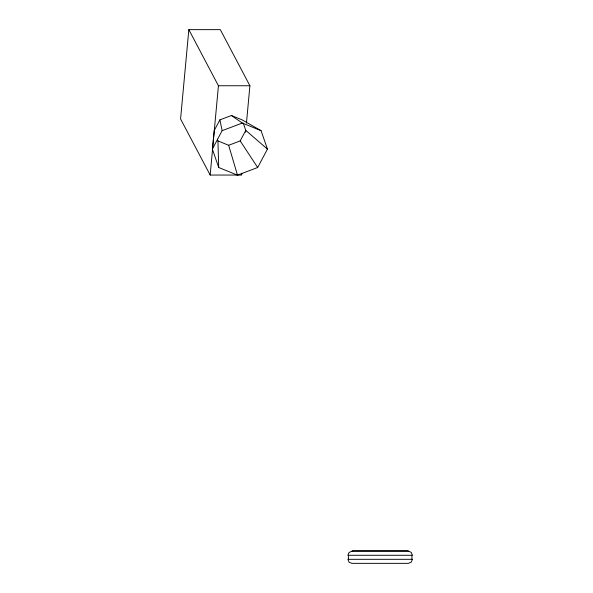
<?xml version="1.0" encoding="UTF-8"?>
<svg xmlns="http://www.w3.org/2000/svg" width="593" height="593" viewBox="0 0 593 593"><rect width="100%" height="100%" fill="white"/><g stroke="black" fill="none" stroke-linecap="round" stroke-linejoin="round"><path stroke-width="0.89" d="M246.451 123.107L249.905 85.748L220.314 29.65L188.833 29.65L180.576 118.956L210.167 175.046L241.64 175.046L241.811 173.23M210.167 175.046L218.432 85.748L188.833 29.65M245.606 132.217L245.776 130.401L243.256 123.114M212.361 149.095L214.295 130.401L219.884 119.875L231.411 115.516L242.137 119.875L261.076 130.675L267.443 149.095L257.673 167.515L237.489 175.143L218.721 167.515L212.361 149.095L222.13 130.675L219.884 119.875M217.372 139.303L217.935 140.919L228.661 145.278L240.187 140.919L245.776 130.401L267.443 149.095M351.916 551.245L352.42 550.741L407.888 550.741L411.245 552.431L412.424 555.285L347.876 555.285L349.062 552.431L351.916 551.245L408.392 551.245M222.13 130.675L242.307 123.047L261.076 130.675M218.432 85.748L249.905 85.748M231.411 115.516L242.307 123.047M240.187 140.919L257.673 167.515M228.661 145.278L237.489 175.143M217.935 140.919L218.721 167.515M411.92 555.285L411.92 559.318M348.38 555.285L348.38 559.318M412.424 559.318L411.245 562.171L408.392 563.35L351.916 563.35L349.062 562.171L347.876 559.318L412.424 559.318"/></g></svg>
